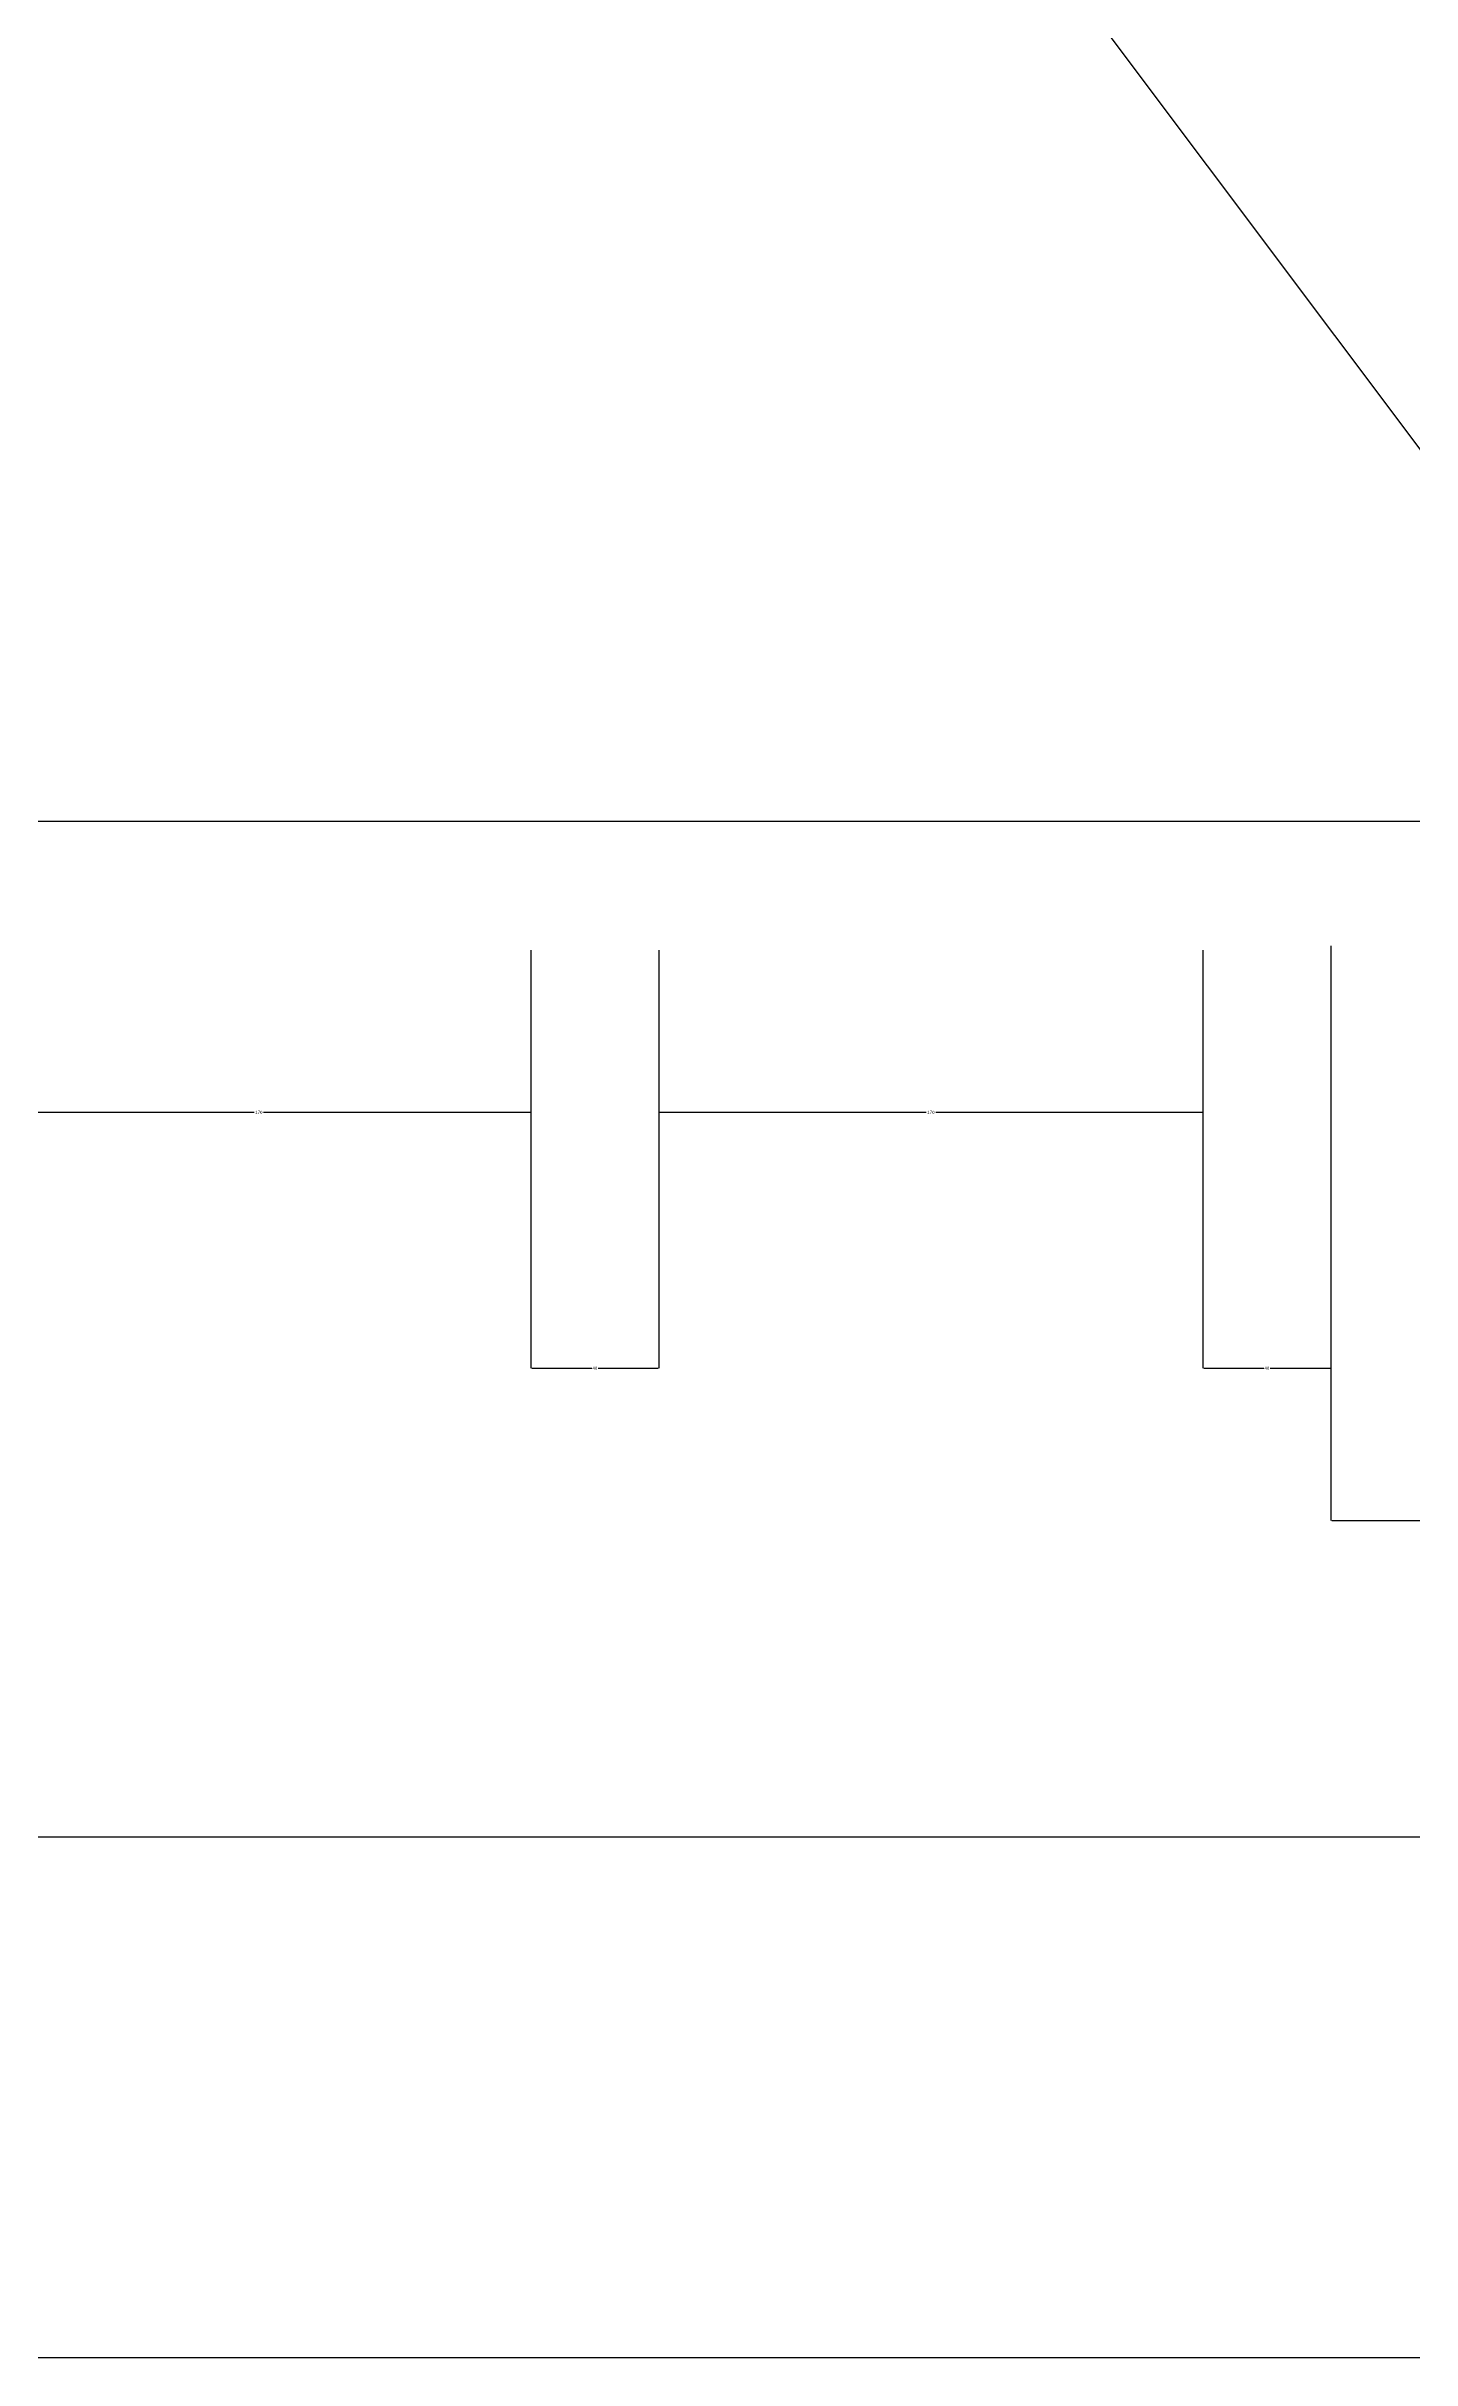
# Model space of a CAD drawing. Header units: metres. Extents: x 101 to 5257, y 290 to 7027.
# Drawn here: x 1112 to 1539, y 3264 to 3987 of the extents above; entities that cross this region are included whole.
import ezdxf

# ---------------------------------------------------------------- set-up
doc = ezdxf.new("R2010")
doc.units = ezdxf.units.M
for name, color, linetype in [('2', 2, 'Continuous'), ('3', 3, 'Continuous'), ('DIM', 3, 'Continuous')]:
    doc.layers.add(name, color=color, linetype=linetype)
doc.dimstyles.get("Standard").update_dxf_attribs({"dimtxt": 2.5, "dimasz": 2.5, "dimexe": 1.25, "dimexo": 0.625, "dimtad": 1, "dimcen": 2.5, "dimazin": 3, "dimtfac": 1, "dimtmove": 0, "dimatfit": 3})

# ---------------------------------------------------------------- blocks, each defined once
blk = doc.blocks.new('*D16')
for p, q in [((1513.3, 3706.01), (1513.3, 3526.47)), ((1628.3, 3706.01), (1628.3, 3526.47)), ((1513.55, 3526.47), (1569.3, 3526.47)), ((1572.3, 3526.47), (1628.05, 3526.47))]:
    blk.add_line(p, q)
at = {"layer": 'Defpoints'}
for p in [(1513.3, 3706.01), (1628.3, 3706.01), (1513.3, 3526.47)]:
    blk.add_point(p, dxfattribs=at)
at = {"layer": 'DIM', "insert": (1570.8, 3526.47), "char_height": 1, "attachment_point": 5}
blk.add_mtext('115', dxfattribs=at)
blk = doc.blocks.new('*D17')
for p, q in [((1473.3, 3704.68), (1473.3, 3574.02)), ((1513.3, 3706.01), (1513.3, 3574.02)), ((1473.55, 3574.02), (1492.3, 3574.02)), ((1494.3, 3574.02), (1513.05, 3574.02))]:
    blk.add_line(p, q)
at = {"layer": 'Defpoints'}
for p in [(1473.3, 3704.68), (1513.3, 3706.01), (1473.3, 3574.02)]:
    blk.add_point(p, dxfattribs=at)
at = {"layer": 'DIM', "insert": (1493.3, 3574.02), "char_height": 1, "attachment_point": 5}
blk.add_mtext('40', dxfattribs=at)
blk = doc.blocks.new('*D18')
for p, q in [((1303.3, 3704.68), (1303.3, 3653.97)), ((1473.3, 3704.68), (1473.3, 3653.97)), ((1303.55, 3653.97), (1386.8, 3653.97)), ((1389.8, 3653.97), (1473.05, 3653.97))]:
    blk.add_line(p, q)
at = {"layer": 'Defpoints'}
for p in [(1303.3, 3704.68), (1473.3, 3704.68), (1303.3, 3653.97)]:
    blk.add_point(p, dxfattribs=at)
at = {"layer": 'DIM', "insert": (1388.3, 3653.97), "char_height": 1, "attachment_point": 5}
blk.add_mtext('170', dxfattribs=at)
blk = doc.blocks.new('*D19')
for p, q in [((1263.3, 3704.68), (1263.3, 3574.02)), ((1303.3, 3704.68), (1303.3, 3574.02)), ((1263.55, 3574.02), (1282.3, 3574.02)), ((1284.3, 3574.02), (1303.05, 3574.02))]:
    blk.add_line(p, q)
at = {"layer": 'Defpoints'}
for p in [(1263.3, 3704.68), (1303.3, 3704.68), (1263.3, 3574.02)]:
    blk.add_point(p, dxfattribs=at)
at = {"layer": 'DIM', "insert": (1283.3, 3574.02), "char_height": 1, "attachment_point": 5}
blk.add_mtext('40', dxfattribs=at)
blk = doc.blocks.new('*D20')
for p, q in [((1093.3, 3704.68), (1093.3, 3653.97)), ((1263.3, 3704.68), (1263.3, 3653.97)), ((1093.55, 3653.97), (1176.8, 3653.97)), ((1179.8, 3653.97), (1263.05, 3653.97))]:
    blk.add_line(p, q)
at = {"layer": 'Defpoints'}
for p in [(1093.3, 3704.68), (1263.3, 3704.68), (1093.3, 3653.97)]:
    blk.add_point(p, dxfattribs=at)
at = {"layer": 'DIM', "insert": (1178.3, 3653.97), "char_height": 1, "attachment_point": 5}
blk.add_mtext('170', dxfattribs=at)
blk = doc.blocks.new('*D27')
for p, q in [((628.3, 3305.31), (628.3, 3264.84)), ((2628.3, 3305.31), (2628.3, 3264.84)), ((628.55, 3264.84), (1626.3, 3264.84)), ((1630.3, 3264.84), (2628.05, 3264.84))]:
    blk.add_line(p, q)
at = {"layer": 'Defpoints'}
for p in [(628.3, 3305.31), (2628.3, 3305.31), (628.3, 3264.84)]:
    blk.add_point(p, dxfattribs=at)
at = {"layer": 'DIM', "insert": (1628.3, 3264.84), "char_height": 1, "attachment_point": 5}
blk.add_mtext('2000', dxfattribs=at)
blk = doc.blocks.new('*D28')
for p, q in [((728.3, 3516.21), (728.3, 3427.53)), ((2528.3, 3516.21), (2528.3, 3427.53)), ((728.55, 3427.53), (1626.3, 3427.53)), ((1630.3, 3427.53), (2528.05, 3427.53))]:
    blk.add_line(p, q)
at = {"layer": 'Defpoints'}
for p in [(728.3, 3516.21), (2528.3, 3516.21), (728.3, 3427.53)]:
    blk.add_point(p, dxfattribs=at)
at = {"layer": 'DIM', "insert": (1628.3, 3427.53), "char_height": 1, "attachment_point": 5}
blk.add_mtext('1800', dxfattribs=at)

msp = doc.modelspace()

# ---------------------------------------------------------------- linework, layer by layer
at = {"layer": '2'}
msp.add_line((2628.3, 3744.88), (628.3, 3744.88), dxfattribs=at)
at = {"layer": '3'}
msp.add_line((728.3, 4944.88), (1628.3, 3744.88), dxfattribs=at)

# ---------------------------------------------------------------- dimensions: what is measured, and where the dimension line sits
at = {"layer": 'DIM'}
for base, p1, p2, picture, middle in [((1093.3, 3653.97), (1093.3, 3704.68), (1263.3, 3704.68), '*D20', (1178.3, 3653.97)), ((1263.3, 3574.02), (1263.3, 3704.68), (1303.3, 3704.68), '*D19', (1283.3, 3574.02)), ((1303.3, 3653.97), (1303.3, 3704.68), (1473.3, 3704.68), '*D18', (1388.3, 3653.97)), ((1473.3, 3574.02), (1473.3, 3704.68), (1513.3, 3706.01), '*D17', (1493.3, 3574.02)), ((1513.3, 3526.47), (1513.3, 3706.01), (1628.3, 3706.01), '*D16', (1570.8, 3526.47)), ((728.3, 3427.53), (728.3, 3516.21), (2528.3, 3516.21), '*D28', (1628.3, 3427.53)), ((628.3, 3264.84), (628.3, 3305.31), (2628.3, 3305.31), '*D27', (1628.3, 3264.84))]:
    dim = msp.add_linear_dim(base=base, p1=p1, p2=p2, dimstyle='Standard', dxfattribs=at)
    dim.commit()
    dim.dimension.update_dxf_attribs({"geometry": picture, "text_midpoint": middle})

doc.saveas('drawing.dxf')
